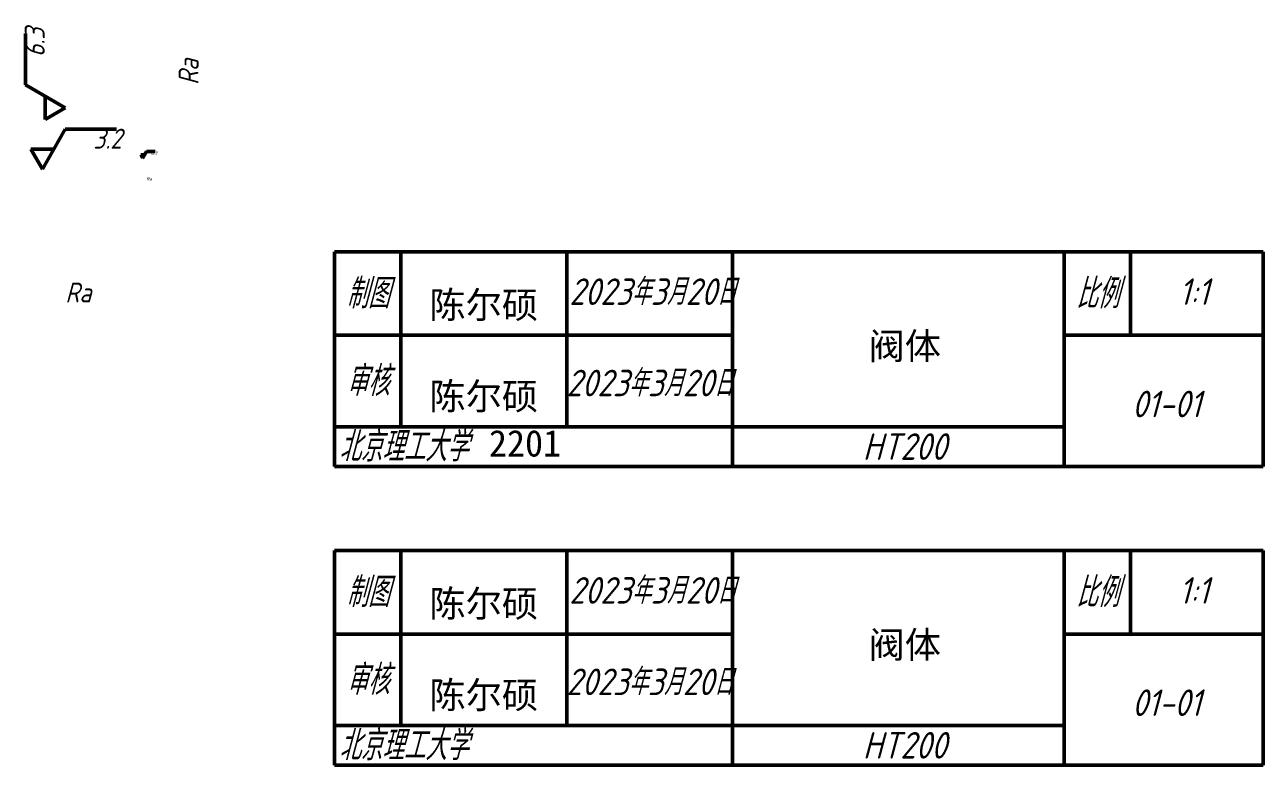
# Model space of a CAD drawing. Header units: millimetres. Extents: x -13826 to -4773, y -2899 to 220.
# Drawn here: x -11638.8 to -11452.1, y 8.9 to 120.5 of the extents above; entities that cross this region are included whole.
import ezdxf
from ezdxf.enums import TextEntityAlignment as Align

# ---------------------------------------------------------------- set-up
doc = ezdxf.new("R2010")
doc.units = ezdxf.units.MM
doc.header["$LTSCALE"] = 0.4
doc.layers.add('粗实线', color=7, linetype='Continuous', lineweight=50)
doc.styles.add('Annotative', font='simfang.ttf')
doc.styles.get("Standard").update_dxf_attribs({"font": 'simfang.ttf'})
doc.styles.add('工程图样文字', font='gbeitc.shx', dxfattribs={"bigfont": 'gbcbig.shx'})

# ---------------------------------------------------------------- blocks, each defined once
blk = doc.blocks.new('粗糙度')
at = {"layer": '粗实线'}
for p, q in [((0.577, 1), (0, 0)), ((0.577, 1), (1.867, 1)), ((-0.289, 0.5), (0, 0)), ((-0.289, 0.5), (0.289, 0.5))]:
    blk.add_line(p, q, dxfattribs=at)
at = {"layer": '粗实线', "style": '工程图样文字'}
blk.add_text('Ra', height=0.5, dxfattribs=at).set_placement((0.577, -3.5), align=Align.BOTTOM_LEFT)
blk.add_attdef('1', (1.28, 0.514), '', height=0.5, dxfattribs=at)
blk = doc.blocks.new('教学标题栏')
at = {"layer": '粗实线'}
for p, q in [((-140, 32.37), (0, 32.37)), ((-140, 32.37), (-140, 0)), ((-130, 32.37), (-130, 6)), ((-105, 32.37), (-105, 6)), ((-80, 32.37), (-80, 0)), ((-30, 32.37), (-30, 0)), ((-20, 32.37), (-20, 19.77)), ((0, 32.37), (0, 0)), ((-140, 19.77), (-80, 19.77)), ((-30, 19.77), (0, 19.77)), ((-140, 6), (-30, 6)), ((-140, 0), (0, 0))]:
    blk.add_line(p, q, dxfattribs=at)
at = {"layer": '粗实线', "char_height": 4.5, "attachment_point": 5, "style": '工程图样文字'}
for s, insert, width in [('制图', (-135, 26.07), 10), ('比例', (-25, 26.07), 10), ('审核', (-135, 12.89), 10), ('北京理工大学', (-129.61, 3), 60)]:
    blk.add_mtext(s, dxfattribs=dict(at, insert=insert, width=width))
at = {"layer": '粗实线'}
for tag, style, p in [('1', 'Annotative', (-117.5, 26.35)), ('2', '工程图样文字', (-92.06, 26.35)), ('8', '工程图样文字', (-10.44, 26.35)), ('6', 'Annotative', (-54.04, 20.15)), ('3', 'Annotative', (-117.5, 12.58)), ('4', '工程图样文字', (-92.5, 12.58)), ('9', '工程图样文字', (-14.57, 9.42)), ('5', 'Annotative', (-117.54, 2.91)), ('7', '工程图样文字', (-54.04, 3))]:
    blk.add_attdef(tag, text='', height=4, dxfattribs=dict(at, style=style)).set_placement(p, align=Align.MIDDLE_CENTER)

msp = doc.modelspace()

# ---------------------------------------------------------------- block references
at = {"layer": '粗实线', "xscale": 6, "yscale": 6, "zscale": 6, "rotation": 90}
msp.add_blockref('粗糙度', (-11632.7, 107.98), dxfattribs=at).add_auto_attribs({'1': '6.3'})
at = {"layer": '粗实线', "xscale": 6, "yscale": 6, "zscale": 6}
msp.add_blockref('粗糙度', (-11636.14, 98.76), dxfattribs=at).add_auto_attribs({'1': '3.2'})
at = {"layer": '粗实线'}
msp.add_blockref('粗糙度', (-11621.02, 100.4), dxfattribs=at).add_auto_attribs({'1': '6.3'})
ref = msp.add_blockref('教学标题栏', (-11452.1, 53.94), dxfattribs=at)
ref.add_attrib('1', '陈尔硕', dxfattribs={"height": 4}).set_placement((-11569.6, 80.29), align=Align.TOP_CENTER)
ref.add_attrib('3', '陈尔硕', dxfattribs={"height": 4}).set_placement((-11569.6, 66.52), align=Align.TOP_CENTER)
ref.add_attrib('2', '2023年3月20日', dxfattribs={"height": 4, "style": '工程图样文字'}).set_placement((-11544.16, 80.29), align=Align.MIDDLE_CENTER)
ref.add_attrib('4', '2023年3月20日', dxfattribs={"height": 4, "style": '工程图样文字'}).set_placement((-11544.6, 66.52), align=Align.MIDDLE_CENTER)
ref.add_attrib('8', '1:1', dxfattribs={"height": 4, "style": '工程图样文字'}).set_placement((-11462.54, 80.29), align=Align.MIDDLE_CENTER)
ref.add_attrib('7', 'HT200', dxfattribs={"height": 4, "style": '工程图样文字'}).set_placement((-11506.14, 56.94), align=Align.MIDDLE_CENTER)
ref.add_attrib('6', '阀体', dxfattribs={"height": 4}).set_placement((-11506.14, 74.09), align=Align.TOP_CENTER)
ref.add_attrib('9', '01-01', dxfattribs={"height": 4, "style": '工程图样文字'}).set_placement((-11466.67, 63.36), align=Align.MIDDLE_CENTER)
ref = msp.add_blockref('教学标题栏', (-11452.1, 8.92), dxfattribs=at)
ref.add_attrib('1', '陈尔硕', dxfattribs={"height": 4}).set_placement((-11569.6, 35.27), align=Align.TOP_CENTER)
ref.add_attrib('3', '陈尔硕', dxfattribs={"height": 4}).set_placement((-11569.6, 21.49), align=Align.TOP_CENTER)
ref.add_attrib('2', '2023年3月20日', dxfattribs={"height": 4, "style": '工程图样文字'}).set_placement((-11544.16, 35.27), align=Align.MIDDLE_CENTER)
ref.add_attrib('4', '2023年3月20日', dxfattribs={"height": 4, "style": '工程图样文字'}).set_placement((-11544.6, 21.49), align=Align.MIDDLE_CENTER)
ref.add_attrib('8', '1:1', dxfattribs={"height": 4, "style": '工程图样文字'}).set_placement((-11462.54, 35.27), align=Align.MIDDLE_CENTER)
ref.add_attrib('7', 'HT200', dxfattribs={"height": 4, "style": '工程图样文字'}).set_placement((-11506.14, 11.92), align=Align.MIDDLE_CENTER)
ref.add_attrib('6', '阀体', dxfattribs={"height": 4}).set_placement((-11506.14, 29.07), align=Align.TOP_CENTER)
ref.add_attrib('9', '01-01', dxfattribs={"height": 4, "style": '工程图样文字'}).set_placement((-11466.67, 18.34), align=Align.MIDDLE_CENTER)

# ---------------------------------------------------------------- texts
at = {"layer": '粗实线', "style": 'Annotative'}
msp.add_text('2201', height=4, dxfattribs=at).set_placement((-11568.82, 54.24), align=Align.BOTTOM_LEFT)

doc.saveas('drawing.dxf')
